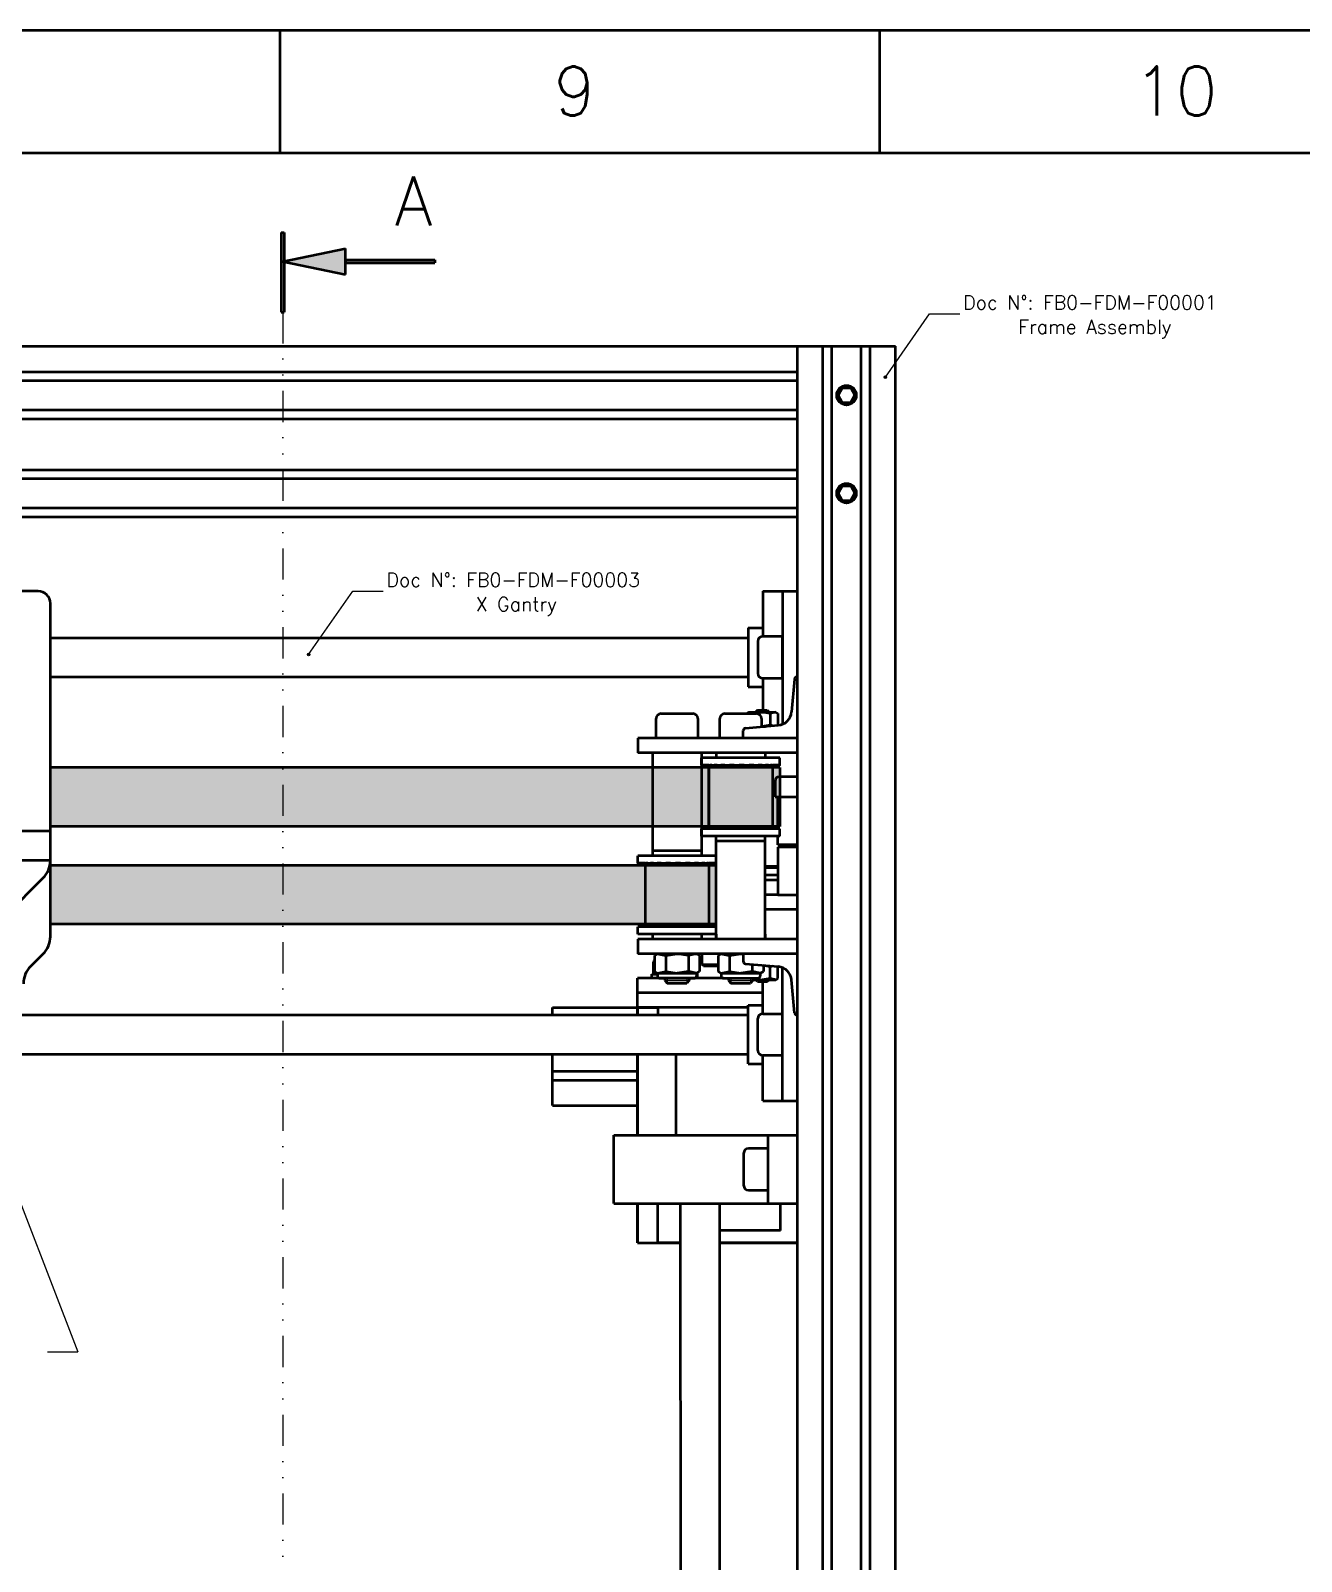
# Model space of a CAD drawing. Extents: x 28090 to 29926, y -10629 to -9321.
# Drawn here: x 29018.1 to 29277.5, y -9633.9 to -9321.4 of the extents above; entities that cross this region are included whole.
import ezdxf

# ---------------------------------------------------------------- set-up
doc = ezdxf.new("R2010")
doc.units = 0
doc.linetypes.add('DASHED', pattern=[19.05, 12.7, -6.35])
doc.linetypes.add('DIVIDE', pattern=[31.75, 12.7, -6.35, 0, -6.35, 0, -6.35])
for name, color, linetype in [('Corte', 130, 'DIVIDE'), ('Cotas', 90, 'Continuous'), ('Hachura', 9, 'Continuous')]:
    doc.layers.add(name, color=color, linetype=linetype)
for name, color, linetype, lineweight in [('Fixação e Transmissão', 5, 'Continuous', 50), ('Linha tracejada', 254, 'DASHED', 15), ('Perfis e Cantoneiras', 2, 'Continuous', 50), ('Peças Usinadas', 120, 'Continuous', 50)]:
    doc.layers.add(name, color=color, linetype=linetype, lineweight=lineweight)
doc.layers.add('Motores', color=7, linetype='Continuous', lineweight=50, true_color=0x55ff00)
doc.styles.get("Standard").update_dxf_attribs({"font": 'romans.shx'})

msp = doc.modelspace()

# ---------------------------------------------------------------- hatches: boundary and pattern name
at = {"layer": 'Cotas'}
h = msp.add_hatch(color=256, dxfattribs=at)
h.dxf.hatch_style = 1
h.paths.add_polyline_path([(29192.804, -9392.175, 0.2411741), (29192.697, -9391.965, 0.6113775), (29192.287, -9392.175, 1), (29192.804, -9392.175)])
h = msp.add_hatch(color=256, dxfattribs=at)
h.dxf.hatch_style = 1
h.paths.add_polyline_path([(29075.089, -9448.779, 0.2411741), (29074.982, -9448.569, 0.6113775), (29074.572, -9448.779, 1), (29075.089, -9448.779)])
at = {"layer": 'Perfis e Cantoneiras'}
h = msp.add_hatch(color=130, dxfattribs=at)
h.dxf.hatch_style = 1
h.paths.add_polyline_path([(29069.848, -9378.925), (29069.535, -9378.925), (29069.223, -9378.925), (29069.223, -9362.66), (29069.848, -9362.66), (29069.848, -9368.487), (29069.535, -9368.552), (29069.848, -9368.616), (29069.848, -9378.925)])
h = msp.add_hatch(color=130, dxfattribs=at)
h.dxf.hatch_style = 1
h.paths.add_polyline_path([(29082.35, -9371.192), (29069.535, -9368.552), (29082.35, -9365.911), (29082.35, -9368.552), (29082.35, -9371.192)])
h = msp.add_hatch(color=130, dxfattribs=at)
h.dxf.hatch_style = 1
h.paths.add_polyline_path([(29100.614, -9368.864), (29082.35, -9368.864), (29082.35, -9368.239), (29100.614, -9368.239), (29100.614, -9368.864)])
at = {"layer": 'Peças Usinadas'}
h = msp.add_hatch(color=2, dxfattribs=at)
h.dxf.hatch_style = 1
h.paths.add_polyline_path([(29145.025, -9471.868), (29022.118, -9471.868), (29022.118, -9483.868), (29145.025, -9483.868), (29145.025, -9471.868)])
h = msp.add_hatch(color=2, dxfattribs=at)
h.dxf.hatch_style = 1
h.paths.add_polyline_path([(29155.025, -9471.868), (29145.025, -9471.868), (29145.025, -9483.868), (29155.025, -9483.868), (29155.025, -9471.868)])
h = msp.add_hatch(color=2, dxfattribs=at)
h.dxf.hatch_style = 1
h.paths.add_polyline_path([(29156.523, -9471.868), (29155.025, -9471.868), (29155.025, -9483.868), (29156.523, -9483.868), (29156.523, -9471.868)])
h = msp.add_hatch(color=2, dxfattribs=at)
h.dxf.hatch_style = 1
h.paths.add_polyline_path([(29169.524, -9471.868), (29156.524, -9471.868), (29156.524, -9483.868), (29169.524, -9483.868), (29169.524, -9471.868)])
h = msp.add_hatch(color=2, dxfattribs=at)
h.dxf.hatch_style = 1
h.paths.add_polyline_path([(29170.618, -9477.868), (29170.051, -9477.868), (29170.051, -9474.574, -0.4142136), (29170.874, -9473.751), (29171.023, -9473.751), (29171.023, -9471.868), (29169.524, -9471.868), (29169.524, -9483.868), (29170.618, -9483.868), (29170.618, -9477.868)])
h = msp.add_hatch(color=2, dxfattribs=at)
h.dxf.hatch_style = 1
h.paths.add_polyline_path([(29171.023, -9473.751), (29170.874, -9473.751, 0.4142136), (29170.051, -9474.574), (29170.051, -9477.868), (29170.618, -9477.868), (29171.023, -9477.868), (29171.023, -9473.751)])
h = msp.add_hatch(color=2, dxfattribs=at)
h.dxf.hatch_style = 1
h.paths.add_polyline_path([(29171.023, -9477.868), (29170.618, -9477.868), (29170.618, -9483.868), (29171.023, -9483.868), (29171.023, -9477.868)])
h = msp.add_hatch(color=256, dxfattribs=at)
h.dxf.hatch_style = 1
h.paths.add_polyline_path([(29143.525, -9491.868), (29022.118, -9491.868), (29022.118, -9503.868), (29093.818, -9503.868), (29143.525, -9503.868), (29143.525, -9491.868)])
h = msp.add_hatch(color=256, dxfattribs=at)
h.dxf.hatch_style = 1
h.paths.add_polyline_path([(29156.525, -9491.868), (29143.525, -9491.868), (29143.525, -9503.868), (29156.525, -9503.868), (29156.525, -9491.868)])
h = msp.add_hatch(color=256, dxfattribs=at)
h.dxf.hatch_style = 1
h.paths.add_polyline_path([(29158.024, -9491.868), (29156.525, -9491.868), (29156.525, -9503.868), (29158.024, -9503.868), (29158.024, -9491.868)])

# ---------------------------------------------------------------- linework, layer by layer
at = {"layer": 'Corte', "ltscale": 0.5}
msp.add_line((29069.533, -9378.925), (29069.533, -9914.784), dxfattribs=at)
at = {"layer": 'Cotas'}
for p, q in [((29192.545, -9392.175), (29201.578, -9379.247)), ((29201.578, -9379.247), (29207.754, -9379.247)), ((29074.831, -9448.779), (29083.864, -9435.851)), ((29083.864, -9435.851), (29090.039, -9435.851)), ((29006.432, -9535.923), (29027.728, -9591.118)), ((29021.552, -9591.118), (29027.728, -9591.118))]:
    msp.add_line(p, q, dxfattribs=at)
for centre in [(29192.545, -9392.175), (29074.831, -9448.779)]:
    msp.add_circle(centre, 0.259, dxfattribs=at)
at = {"layer": 'Fixação e Transmissão'}
for p, q in [((29183.752, -9394.368), (29182.886, -9395.868)), ((29185.484, -9394.368), (29186.35, -9395.868)), ((29183.752, -9397.368), (29182.886, -9395.868)), ((29185.484, -9397.368), (29186.35, -9395.868)), ((29183.752, -9414.368), (29182.886, -9415.868)), ((29185.484, -9414.368), (29186.35, -9415.868)), ((29183.752, -9417.368), (29182.886, -9415.868)), ((29185.484, -9417.368), (29186.35, -9415.868)), ((29167.528, -9435.868), (29167.528, -9445.118)), ((29167.528, -9435.868), (29174.618, -9435.868)), ((29171.528, -9435.868), (29171.528, -9463.04)), ((29164.528, -9443.368), (29167.528, -9443.368)), ((29164.528, -9443.368), (29164.528, -9455.368)), ((29171.528, -9445.118), (29167.528, -9445.118)), ((29171.528, -9453.618), (29171.528, -9445.118)), ((29166.528, -9446.118), (29166.528, -9452.618)), ((29167.528, -9453.618), (29171.528, -9453.618)), ((29167.528, -9453.618), (29167.528, -9460.168)), ((29164.528, -9455.368), (29167.528, -9455.368)), ((29146.778, -9460.868), (29153.278, -9460.868)), ((29159.777, -9460.868), (29166.277, -9460.868)), ((29164.678, -9460.568), (29164.253, -9460.814)), ((29164.253, -9460.814), (29164.253, -9460.868)), ((29164.678, -9460.568), (29170.178, -9460.568)), ((29164.678, -9460.568), (29165.84, -9460.814)), ((29165.84, -9460.814), (29167.428, -9460.568)), ((29165.84, -9460.814), (29165.84, -9460.868)), ((29166.428, -9460.168), (29166.028, -9460.568)), ((29166.428, -9460.168), (29168.428, -9460.168)), ((29169.016, -9460.814), (29167.428, -9460.568)), ((29168.428, -9460.168), (29168.828, -9460.568)), ((29170.178, -9460.568), (29169.016, -9460.814)), ((29169.016, -9460.814), (29169.016, -9463.223)), ((29170.178, -9460.568), (29170.603, -9460.814)), ((29170.603, -9460.814), (29170.603, -9463.223)), ((29145.778, -9465.868), (29145.778, -9461.868)), ((29154.278, -9461.868), (29154.278, -9465.868)), ((29158.777, -9465.868), (29158.777, -9461.868)), ((29167.277, -9461.868), (29167.277, -9463.54)), ((29167.277, -9463.445), (29167.428, -9463.468)), ((29167.277, -9463.468), (29168.1, -9463.468)), ((29169.016, -9463.223), (29167.428, -9463.468)), ((29169.57, -9463.34), (29169.016, -9463.223)), ((29154.278, -9465.868), (29145.778, -9465.868)), ((29163.528, -9465.868), (29158.777, -9465.868)), ((29155.024, -9471.368), (29155.024, -9469.868)), ((29171.024, -9471.368), (29171.024, -9469.868)), ((29156.523, -9484.368), (29156.523, -9471.368)), ((29156.524, -9471.368), (29156.524, -9484.368)), ((29169.524, -9471.368), (29169.524, -9484.368)), ((29174.618, -9473.751), (29170.874, -9473.751)), ((29170.051, -9474.574), (29170.051, -9477.868)), ((29170.051, -9477.868), (29174.618, -9477.868)), ((29170.618, -9477.868), (29174.618, -9477.868)), ((29170.618, -9484.368), (29170.618, -9477.868)), ((29155.024, -9485.868), (29155.024, -9484.368)), ((29170.618, -9487.618), (29170.618, -9485.868)), ((29171.024, -9485.868), (29171.024, -9484.368)), ((29174.618, -9487.618), (29170.618, -9487.618)), ((29174.618, -9488.118), (29170.618, -9488.118)), ((29170.618, -9488.118), (29170.618, -9497.868)), ((29171.118, -9487.618), (29171.118, -9488.118)), ((29142.025, -9491.368), (29142.025, -9489.868)), ((29143.525, -9491.368), (29143.525, -9504.368)), ((29156.525, -9491.368), (29156.525, -9504.368)), ((29158.025, -9491.368), (29158.025, -9489.868)), ((29170.618, -9492.066), (29168.024, -9492.066)), ((29170.618, -9492.366), (29168.024, -9492.366)), ((29170.618, -9493.862), (29168.024, -9493.862)), ((29170.618, -9497.868), (29174.618, -9497.868)), ((29142.025, -9505.868), (29142.025, -9504.368)), ((29158.025, -9505.868), (29158.025, -9504.368)), ((29146.025, -9509.868), (29145.406, -9510.226)), ((29145.406, -9510.226), (29145.406, -9513.511)), ((29145.719, -9509.862), (29145.719, -9510.045)), ((29146.025, -9509.868), (29154.025, -9509.868)), ((29146.025, -9509.868), (29147.715, -9510.226)), ((29147.715, -9510.226), (29150.025, -9509.868)), ((29147.715, -9510.226), (29147.715, -9513.511)), ((29152.334, -9510.226), (29150.025, -9509.868)), ((29154.025, -9509.868), (29152.334, -9510.226)), ((29152.334, -9510.226), (29152.334, -9513.511)), ((29154.025, -9509.868), (29154.644, -9510.226)), ((29154.218, -9509.98), (29154.218, -9509.862)), ((29154.644, -9510.226), (29154.644, -9513.511)), ((29155.118, -9509.868), (29155.118, -9512.068)), ((29159.024, -9509.868), (29158.405, -9510.226)), ((29158.405, -9510.226), (29158.405, -9513.511)), ((29159.024, -9509.868), (29163.528, -9509.868)), ((29159.024, -9509.868), (29160.714, -9510.226)), ((29160.714, -9510.226), (29163.024, -9509.868)), ((29160.714, -9510.226), (29160.714, -9513.511)), ((29163.528, -9509.946), (29163.024, -9509.868)), ((29144.868, -9514.867), (29144.868, -9514.067)), ((29144.868, -9514.067), (29146.025, -9514.067)), ((29146.025, -9514.067), (29145.218, -9514.067)), ((29146.025, -9513.868), (29145.406, -9513.511)), ((29146.025, -9513.868), (29147.715, -9513.511)), ((29146.025, -9513.868), (29154.025, -9513.868)), ((29146.025, -9513.868), (29146.025, -9514.368)), ((29147.715, -9513.511), (29150.025, -9513.868)), ((29152.334, -9513.511), (29150.025, -9513.868)), ((29154.025, -9513.868), (29152.334, -9513.511)), ((29154.025, -9513.868), (29154.644, -9513.511)), ((29154.025, -9513.868), (29154.025, -9514.368)), ((29154.218, -9513.862), (29154.037, -9513.862)), ((29154.218, -9513.862), (29154.218, -9513.757)), ((29155.418, -9512.368), (29155.118, -9512.068)), ((29159.024, -9513.868), (29158.405, -9513.511)), ((29159.024, -9513.868), (29160.714, -9513.511)), ((29159.024, -9513.868), (29167.024, -9513.868)), ((29159.024, -9513.868), (29159.024, -9514.368)), ((29160.714, -9513.511), (29163.024, -9513.868)), ((29165.333, -9513.511), (29163.024, -9513.868)), ((29165.333, -9512.026), (29165.333, -9513.511)), ((29167.024, -9513.868), (29165.333, -9513.511)), ((29167.024, -9513.868), (29167.642, -9513.511)), ((29167.024, -9513.868), (29167.024, -9514.368)), ((29167.642, -9512.228), (29167.642, -9513.511)), ((29169.016, -9512.514), (29167.642, -9512.302)), ((29169.57, -9512.397), (29169.016, -9512.514)), ((29169.016, -9514.923), (29169.016, -9512.514)), ((29170.603, -9514.923), (29170.603, -9512.514)), ((29171.528, -9539.868), (29171.528, -9512.697)), ((29151.068, -9514.867), (29144.868, -9514.867)), ((29154.174, -9514.867), (29144.868, -9514.867)), ((29146.525, -9514.868), (29153.525, -9514.868)), ((29147.525, -9514.868), (29147.525, -9515.368)), ((29147.525, -9515.368), (29148.025, -9515.868)), ((29148.025, -9515.868), (29152.025, -9515.868)), ((29152.525, -9515.368), (29152.025, -9515.868)), ((29152.525, -9514.868), (29152.525, -9515.368)), ((29159.524, -9514.868), (29166.524, -9514.868)), ((29160.524, -9514.868), (29160.524, -9515.368)), ((29160.524, -9515.368), (29161.024, -9515.868)), ((29161.024, -9515.868), (29165.024, -9515.868)), ((29165.524, -9515.368), (29165.024, -9515.868)), ((29165.524, -9514.868), (29165.524, -9515.368)), ((29165.524, -9514.99), (29165.84, -9514.923)), ((29165.524, -9515.168), (29170.178, -9515.168)), ((29165.84, -9514.923), (29165.84, -9514.868)), ((29165.84, -9514.923), (29167.428, -9515.168)), ((29166.428, -9515.568), (29166.028, -9515.168)), ((29166.428, -9515.568), (29168.428, -9515.568)), ((29169.016, -9514.923), (29167.428, -9515.168)), ((29167.528, -9522.118), (29167.528, -9515.568)), ((29168.428, -9515.568), (29168.828, -9515.168)), ((29170.178, -9515.168), (29169.016, -9514.923)), ((29170.178, -9515.168), (29170.603, -9514.923)), ((29164.528, -9520.368), (29167.528, -9520.368)), ((29164.528, -9532.368), (29164.528, -9520.368)), ((29166.528, -9529.618), (29166.528, -9523.118)), ((29167.528, -9522.118), (29171.528, -9522.118)), ((29164.528, -9532.368), (29167.528, -9532.368)), ((29167.528, -9539.868), (29167.528, -9530.618)), ((29171.528, -9530.618), (29167.528, -9530.618)), ((29167.528, -9539.868), (29174.618, -9539.868)), ((29163.618, -9550.628), (29163.618, -9557.128)), ((29168.618, -9549.628), (29164.618, -9549.628)), ((29164.618, -9558.128), (29168.618, -9558.128))]:
    msp.add_line(p, q, dxfattribs=at)
at = {"layer": 'Fixação e Transmissão', "ltscale": 0.1}
for p, q in [((29183.752, -9394.368), (29185.484, -9394.368)), ((29183.752, -9397.368), (29185.484, -9397.368)), ((29183.752, -9414.368), (29185.484, -9414.368)), ((29183.752, -9417.368), (29185.484, -9417.368)), ((29145.218, -9514.067), (29145.218, -9511.567)), ((29154.174, -9514.867), (29154.174, -9513.862)), ((29137.118, -9560.878), (29137.118, -9546.878)), ((29137.124, -9546.878), (29174.624, -9546.878)), ((29168.618, -9560.878), (29168.618, -9546.878)), ((29174.618, -9560.878), (29174.618, -9546.878)), ((29137.118, -9560.878), (29174.618, -9560.878))]:
    msp.add_line(p, q, dxfattribs=at)
at = {"layer": 'Fixação e Transmissão', "color": 7, "ltscale": 0.1}
for p, q in [((29145.025, -9468.868), (29145.025, -9488.868)), ((29155.025, -9468.868), (29155.025, -9488.868)), ((29158.024, -9468.868), (29158.024, -9469.868)), ((29168.024, -9468.868), (29168.024, -9469.868)), ((29158.024, -9486.868), (29158.024, -9485.868)), ((29168.024, -9486.868), (29168.024, -9485.868)), ((29145.025, -9488.868), (29145.025, -9489.868)), ((29155.025, -9488.868), (29155.025, -9489.868)), ((29158.024, -9506.868), (29158.024, -9486.868)), ((29168.024, -9506.868), (29168.024, -9486.868)), ((29145.025, -9505.868), (29145.025, -9506.868)), ((29155.025, -9505.868), (29155.025, -9506.868)), ((29158.024, -9505.868), (29158.024, -9506.868)), ((29168.024, -9505.868), (29168.024, -9506.868))]:
    msp.add_line(p, q, dxfattribs=at)
at = {"layer": 'Fixação e Transmissão', "color": 7}
for p, q in [((29155.025, -9468.868), (29145.025, -9468.868)), ((29168.024, -9468.868), (29158.024, -9468.868)), ((29168.024, -9469.868), (29158.024, -9469.868)), ((29168.024, -9485.868), (29158.024, -9485.868)), ((29155.025, -9488.868), (29145.025, -9488.868)), ((29168.024, -9486.868), (29158.024, -9486.868)), ((29155.025, -9489.868), (29145.025, -9489.868)), ((29155.025, -9505.868), (29145.025, -9505.868)), ((29155.025, -9506.868), (29145.025, -9506.868)), ((29168.024, -9506.868), (29158.024, -9506.868)), ((29168.024, -9506.868), (29158.024, -9506.868))]:
    msp.add_line(p, q, dxfattribs=at)
at = {"layer": 'Fixação e Transmissão', "flags": 128}
for points in [[(29171.024, -9469.868), (29155.024, -9469.868)], [(29171.024, -9484.368), (29155.024, -9484.368)], [(29171.024, -9485.868), (29155.024, -9485.868)], [(29158.025, -9489.868), (29142.025, -9489.868)], [(29158.025, -9504.368), (29142.025, -9504.368)], [(29158.025, -9505.868), (29142.025, -9505.868)]]:
    msp.add_lwpolyline(points, dxfattribs=at)
at = {"layer": 'Fixação e Transmissão'}
for centre in [(29184.618, -9395.868), (29184.618, -9415.868)]:
    msp.add_circle(centre, 1.732, dxfattribs=at)
for centre, radius, start, end in [((29167.528, -9446.118), 1, 90, 180), ((29167.528, -9452.618), 1, 180, 270), ((29146.778, -9461.868), 1, 90, 180), ((29153.278, -9461.868), 1, 0, 90), ((29159.777, -9461.868), 1, 90, 180), ((29166.277, -9461.868), 1, 0, 90), ((29170.874, -9474.574), 0.824, 90, 180), ((29145.718, -9511.567), 0.5, 128.64043, 180), ((29146.525, -9514.368), 0.5, 180, 270), ((29153.525, -9514.368), 0.5, 270, 360), ((29159.524, -9514.368), 0.5, 180, 270), ((29166.524, -9514.368), 0.5, 270, 360), ((29167.528, -9523.118), 1, 90, 180), ((29167.528, -9529.618), 1, 180, 270), ((29164.618, -9550.628), 1, 90, 180), ((29164.618, -9557.128), 1, 180, 270)]:
    msp.add_arc(centre, radius, start, end, dxfattribs=at)
for points, degree in [([(29156.562, -9471.368), (29155.024, -9471.368), (29155.024, -9471.368)], 2), ([(29156.562, -9471.368), (29156.619, -9471.368), (29156.757, -9471.368)], 2), ([(29157.096, -9471.368), (29156.89, -9471.368), (29156.757, -9471.368)], 2), ([(29157.096, -9471.368), (29157.31, -9471.368), (29157.597, -9471.368)], 2), ([(29158.21, -9471.368), (29157.873, -9471.368), (29157.597, -9471.368)], 2), ([(29158.21, -9471.368), (29158.56, -9471.368), (29158.968, -9471.368)], 2), ([(29159.795, -9471.368), (29159.36, -9471.368), (29158.968, -9471.368)], 2), ([(29159.795, -9471.368), (29160.248, -9471.368), (29160.736, -9471.368)], 2), ([(29161.696, -9471.368), (29161.205, -9471.368), (29160.736, -9471.368)], 2), ([(29161.696, -9471.368), (29162.207, -9471.368), (29162.728, -9471.368)], 2), ([(29163.727, -9471.368), (29162.728, -9471.368)], 1), ([(29163.727, -9471.368), (29164.246, -9471.368), (29164.749, -9471.368)], 2), ([(29165.69, -9471.368), (29165.232, -9471.368), (29164.749, -9471.368)], 2), ([(29165.69, -9471.368), (29166.165, -9471.368), (29166.601, -9471.368)], 2), ([(29167.391, -9471.368), (29167.02, -9471.368), (29166.601, -9471.368)], 2), ([(29167.391, -9471.368), (29167.777, -9471.368), (29168.103, -9471.368)], 2), ([(29168.665, -9471.368), (29168.415, -9471.368), (29168.103, -9471.368)], 2), ([(29168.665, -9471.368), (29168.924, -9471.368), (29169.108, -9471.368)], 2), ([(29169.387, -9471.368), (29169.284, -9471.368), (29169.108, -9471.368)], 2), ([(29169.387, -9471.368), (29169.493, -9471.368), (29169.517, -9471.368)], 2), ([(29171.024, -9471.368), (29171.024, -9471.368), (29169.517, -9471.368)], 2), ([(29143.563, -9491.368), (29142.025, -9491.368), (29142.025, -9491.368)], 2), ([(29143.563, -9491.368), (29143.62, -9491.368), (29143.758, -9491.368)], 2), ([(29144.097, -9491.368), (29143.891, -9491.368), (29143.758, -9491.368)], 2), ([(29144.097, -9491.368), (29144.311, -9491.368), (29144.598, -9491.368)], 2), ([(29145.211, -9491.368), (29144.874, -9491.368), (29144.598, -9491.368)], 2), ([(29145.211, -9491.368), (29145.561, -9491.368), (29145.969, -9491.368)], 2), ([(29146.796, -9491.368), (29146.361, -9491.368), (29145.969, -9491.368)], 2), ([(29146.796, -9491.368), (29147.249, -9491.368), (29147.737, -9491.368)], 2), ([(29148.697, -9491.368), (29148.206, -9491.368), (29147.737, -9491.368)], 2), ([(29148.697, -9491.368), (29149.208, -9491.368), (29149.729, -9491.368)], 2), ([(29150.728, -9491.368), (29149.729, -9491.368)], 1), ([(29150.728, -9491.368), (29151.247, -9491.368), (29151.75, -9491.368)], 2), ([(29152.691, -9491.368), (29152.233, -9491.368), (29151.75, -9491.368)], 2), ([(29152.691, -9491.368), (29153.166, -9491.368), (29153.602, -9491.368)], 2), ([(29154.392, -9491.368), (29154.021, -9491.368), (29153.602, -9491.368)], 2), ([(29154.392, -9491.368), (29154.778, -9491.368), (29155.104, -9491.368)], 2), ([(29155.666, -9491.368), (29155.417, -9491.368), (29155.104, -9491.368)], 2), ([(29155.666, -9491.368), (29155.925, -9491.368), (29156.109, -9491.368)], 2), ([(29156.388, -9491.368), (29156.285, -9491.368), (29156.109, -9491.368)], 2), ([(29156.388, -9491.368), (29156.494, -9491.368), (29156.518, -9491.368)], 2), ([(29158.025, -9491.368), (29158.025, -9491.368), (29156.518, -9491.368)], 2)]:
    msp.add_open_spline(points, degree=degree, dxfattribs=at)
for points in [[(29155.118, -9512.068), (29155.135, -9512.068), (29155.186, -9512.068), (29155.27, -9512.068), (29155.388, -9512.068), (29155.538, -9512.068), (29155.72, -9512.068), (29155.934, -9512.068), (29156.178, -9512.068), (29156.451, -9512.068), (29156.753, -9512.068), (29157.082, -9512.068), (29157.436, -9512.068), (29157.814, -9512.068), (29158.405, -9512.068)], [(29155.418, -9512.368), (29155.435, -9512.368), (29155.486, -9512.368), (29155.57, -9512.368), (29155.688, -9512.368), (29155.838, -9512.368), (29156.02, -9512.368), (29156.234, -9512.368), (29156.478, -9512.368), (29156.751, -9512.368), (29157.053, -9512.368), (29157.382, -9512.368), (29157.736, -9512.368), (29158.114, -9512.368), (29158.405, -9512.368)]]:
    msp.add_open_spline(points, degree=1, knots=[2.23053, 2.23053, 2.29561, 2.36068, 2.42576, 2.49083, 2.55591, 2.62099, 2.68606, 2.75114, 2.81621, 2.88129, 2.94636, 3.01144, 3.07652, 3.14159, 3.14159], dxfattribs=at)
at = {"layer": 'Hachura'}
for p, q in [((29147.525, -9515.368), (29152.525, -9515.368)), ((29148.025, -9514.868), (29148.025, -9515.868)), ((29152.025, -9514.868), (29152.025, -9515.868)), ((29160.524, -9515.368), (29165.524, -9515.368)), ((29161.024, -9514.868), (29161.024, -9515.868)), ((29165.024, -9514.868), (29165.024, -9515.868))]:
    msp.add_line(p, q, dxfattribs=at)
at = {"layer": 'Linha tracejada'}
for p, q in [((29166.428, -9460.168), (29166.428, -9460.568)), ((29168.428, -9460.168), (29168.428, -9460.568)), ((29166.428, -9515.568), (29166.428, -9515.168)), ((29168.428, -9515.568), (29168.428, -9515.168))]:
    msp.add_line(p, q, dxfattribs=at)
at = {"layer": 'Motores'}
for p, q in [((29174.618, -9500.867), (29168.024, -9500.867)), ((29141.968, -9520.867), (29141.968, -9522.368)), ((29141.968, -9520.867), (29146.084, -9520.867)), ((29141.968, -9522.368), (29141.968, -9520.867)), ((29146.084, -9520.867), (29141.968, -9520.867)), ((29146.084, -9520.867), (29146.084, -9522.368)), ((29164.528, -9520.867), (29146.084, -9520.867)), ((29141.968, -9546.878), (29141.968, -9530.367)), ((29141.968, -9530.367), (29141.968, -9546.878)), ((29149.789, -9530.367), (29149.789, -9546.878)), ((29149.789, -9530.367), (29149.789, -9546.878)), ((29141.968, -9560.878), (29141.968, -9568.868)), ((29141.968, -9568.868), (29141.968, -9560.878)), ((29146.084, -9568.868), (29146.084, -9560.878)), ((29146.084, -9568.868), (29146.084, -9560.878)), ((29171.118, -9566.368), (29171.118, -9560.878)), ((29171.118, -9566.368), (29158.689, -9566.368)), ((29141.968, -9568.868), (29146.084, -9568.868)), ((29141.968, -9568.868), (29146.084, -9568.868)), ((29146.084, -9568.868), (29150.689, -9568.868)), ((29150.689, -9568.868), (29146.084, -9568.868)), ((29174.618, -9568.868), (29158.689, -9568.868)), ((29158.689, -9568.868), (29174.618, -9568.868))]:
    msp.add_line(p, q, dxfattribs=at)
at = {"layer": 'Perfis e Cantoneiras', "color": 130}
for p, q in [((29069.223, -9362.66), (29069.223, -9378.925)), ((29069.223, -9362.66), (29069.848, -9362.66)), ((29069.848, -9362.66), (29069.848, -9378.925)), ((29069.535, -9368.552), (29082.35, -9365.911)), ((29082.35, -9371.192), (29082.35, -9365.911)), ((29069.535, -9368.552), (29082.35, -9371.192)), ((29082.35, -9368.239), (29100.614, -9368.239)), ((29082.35, -9368.239), (29082.35, -9368.864)), ((29082.35, -9368.864), (29100.614, -9368.864)), ((29100.614, -9368.239), (29100.614, -9368.864)), ((29069.223, -9378.925), (29069.848, -9378.925))]:
    msp.add_line(p, q, dxfattribs=at)
at = {"layer": 'Perfis e Cantoneiras'}
for p, q in [((28794.618, -9385.868), (29194.618, -9385.868)), ((29174.618, -9945.868), (29174.618, -9385.868)), ((29179.818, -9945.868), (29179.818, -9385.868)), ((29181.618, -9945.868), (29181.618, -9385.868)), ((29187.618, -9945.868), (29187.618, -9385.868)), ((29189.418, -9945.868), (29189.418, -9385.868)), ((29194.618, -9487.868), (29194.618, -9385.868)), ((28814.618, -9391.068), (29174.618, -9391.068)), ((28814.618, -9392.868), (29174.618, -9392.868)), ((28814.618, -9398.868), (29174.618, -9398.868)), ((28814.618, -9400.668), (29174.618, -9400.668)), ((28814.618, -9411.068), (29174.618, -9411.068)), ((28814.618, -9412.868), (29174.618, -9412.868)), ((28814.618, -9418.868), (29174.618, -9418.868)), ((28814.618, -9420.668), (29174.618, -9420.668)), ((29173.988, -9453.825), (29173.403, -9460.516)), ((29174.618, -9453.368), (29174.486, -9453.368)), ((29163.528, -9465.868), (29163.528, -9464.327)), ((29163.984, -9463.828), (29170.676, -9463.243)), ((29174.618, -9465.868), (29163.528, -9465.868)), ((29194.618, -9945.868), (29194.618, -9487.868)), ((29174.618, -9509.868), (29163.528, -9509.868)), ((29163.528, -9509.868), (29163.528, -9511.41)), ((29163.984, -9511.908), (29170.676, -9512.494)), ((29173.988, -9521.912), (29173.403, -9515.221)), ((29124.618, -9520.867), (29141.968, -9520.867)), ((29174.618, -9522.368), (29174.486, -9522.368)), ((29124.618, -9533.867), (29141.968, -9533.867)), ((29124.618, -9535.667), (29141.968, -9535.667)), ((29124.618, -9540.867), (29141.968, -9540.867))]:
    msp.add_line(p, q, dxfattribs=at)
at = {"layer": 'Perfis e Cantoneiras', "color": 7}
for p, q in [((29150.688, -9560.877), (29150.725, -9828.869)), ((29158.688, -9560.877), (29158.725, -9828.869))]:
    msp.add_line(p, q, dxfattribs=at)
at = {"layer": 'Perfis e Cantoneiras'}
for centre in [(29184.618, -9395.868), (29184.618, -9415.868)]:
    msp.add_circle(centre, 2, dxfattribs=at)
for centre, radius, start, end in [((29174.486, -9453.868), 0.5, 90, 175), ((29170.414, -9460.254), 3, 275, 355), ((29164.028, -9464.327), 0.5, 95, 180), ((29164.028, -9511.41), 0.5, 180, 265), ((29170.414, -9515.482), 3, 5, 85), ((29174.486, -9521.868), 0.5, 185, 270)]:
    msp.add_arc(centre, radius, start, end, dxfattribs=at)
at = {"layer": 'Peças Usinadas'}
for p, q in [((29068.98, -9321.442), (29068.98, -9346.442)), ((29191.362, -9321.442), (29191.362, -9346.442)), ((29019.618, -9435.868), (28969.618, -9435.868)), ((29022.118, -9506.368), (29022.118, -9438.368)), ((29174.618, -9465.868), (29142.028, -9465.868)), ((29142.028, -9465.868), (29142.028, -9468.868)), ((29174.618, -9468.868), (29142.028, -9468.868)), ((29171.023, -9471.868), (29022.118, -9471.868)), ((29171.023, -9471.868), (29171.023, -9483.868)), ((29022.118, -9484.868), (28967.118, -9484.868)), ((29171.023, -9483.868), (29022.118, -9483.868)), ((29022.118, -9487.868), (29022.118, -9484.868)), ((29022.118, -9490.868), (29022.118, -9487.868)), ((29022.118, -9490.868), (28967.118, -9490.868)), ((29158.024, -9491.868), (29022.118, -9491.868)), ((29020.654, -9494.404), (29013.083, -9501.975)), ((29170.618, -9494.867), (29168.024, -9494.867)), ((29170.618, -9497.867), (29168.024, -9497.867)), ((29158.024, -9503.868), (29022.118, -9503.868)), ((29174.618, -9506.868), (29142.028, -9506.868)), ((29142.028, -9506.868), (29142.028, -9509.868)), ((29020.654, -9509.904), (29018.083, -9512.475)), ((29174.618, -9509.868), (29142.028, -9509.868)), ((29141.968, -9520.867), (29141.968, -9514.867)), ((29146.491, -9514.867), (29141.968, -9514.867)), ((29159.49, -9514.867), (29153.559, -9514.867)), ((29167.528, -9517.867), (29141.968, -9517.867))]:
    msp.add_line(p, q, dxfattribs=at)
at = {"layer": 'Peças Usinadas', "color": 7, "ltscale": 0.25}
for p, q in [((29022.118, -9445.368), (29164.528, -9445.368)), ((29022.118, -9453.368), (29164.528, -9453.368)), ((29011.618, -9522.368), (29164.528, -9522.368)), ((29011.618, -9530.368), (29164.528, -9530.368))]:
    msp.add_line(p, q, dxfattribs=at)
at = {"layer": 'Peças Usinadas', "color": 2}
for p, q in [((29124.618, -9522.368), (29124.618, -9520.867)), ((29124.618, -9540.867), (29124.618, -9530.368))]:
    msp.add_line(p, q, dxfattribs=at)
at = {"layer": 'Peças Usinadas', "flags": 128}
msp.add_lwpolyline([(28089.925, -10628.591), (29925.654, -10628.591), (29925.654, -9321.442), (28089.925, -9321.442)], close=True, dxfattribs=at)
msp.add_lwpolyline([(28114.925, -10603.591), (29900.654, -10603.591), (29900.654, -9346.442), (28114.925, -9346.442), (28114.925, -10603.591)], dxfattribs=at)
at = {"layer": 'Peças Usinadas'}
for centre, radius, start, end in [((29019.618, -9438.368), 2.5, 0, 90), ((29017.118, -9490.868), 5, 315, 360), ((29017.118, -9506.368), 5, 315, 360), ((29021.618, -9516.011), 5, 135, 180)]:
    msp.add_arc(centre, radius, start, end, dxfattribs=at)

# ---------------------------------------------------------------- texts
at = {"layer": 'Cotas'}
for s, height, p in [('9', 10, (29124.843, -9338.749)), ('10', 10, (29243.225, -9338.749)), ('Doc N°: FB0-FDM-F00001', 2.835, (29208.44, -9378.342)), ('Frame Assembly', 2.835, (29219.673, -9383.342)), ('Doc N°: FB0-FDM-F00003', 2.835, (29090.725, -9434.946)), ('X Gantry', 2.835, (29108.943, -9439.946))]:
    msp.add_text(s, height=height, dxfattribs=at).set_placement(p)
at = {"layer": 'Perfis e Cantoneiras', "color": 130}
msp.add_text('A', height=10, dxfattribs=at).set_placement((29092.405, -9361.198))

doc.saveas('drawing.dxf')
